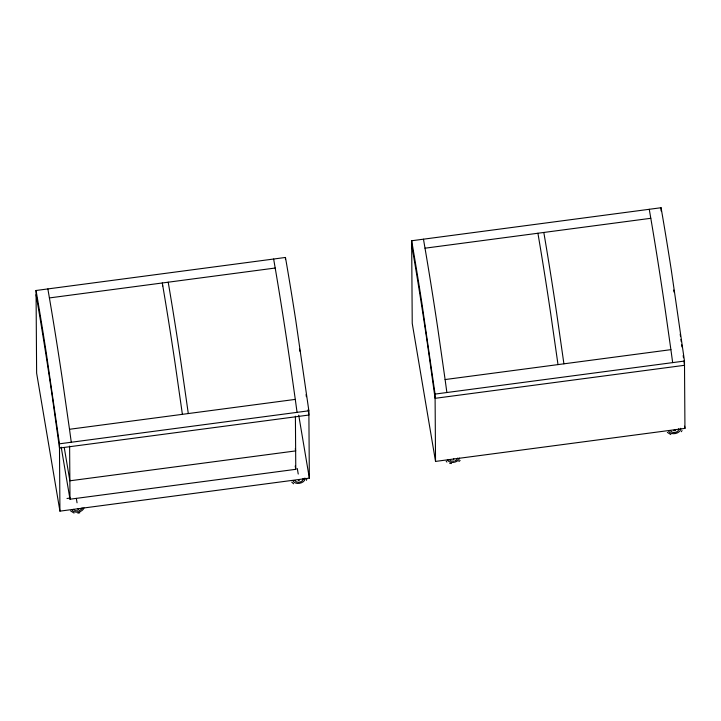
<?xml version="1.0" encoding="UTF-8"?>
<svg xmlns="http://www.w3.org/2000/svg" width="721" height="721" viewBox="0 0 721 721"><rect width="100%" height="100%" fill="white"/><g stroke="black" fill="none" stroke-linecap="round" stroke-linejoin="round"><path stroke-width="1.08" d="M82.095 507.809L81.725 509.071L79.355 510.612M457.709 458.078L456.744 459.944L454.969 460.881M83.978 507.854C82.717 512.388 73.893 514.073 71.821 509.495M459.592 458.123C458.322 462.657 449.498 464.333 447.435 459.755M78.265 508.684L77.985 508.801M78.931 508.647L78.526 509.215M298.395 480.321L299.116 480.141M674 430.59L674.757 430.058M306.47 480.303L306.758 479.15M674.495 430.131L674.847 430.653L674.946 430.077M675.424 430.617L675.144 430.067M681.291 431.708L682.075 430.572M298.575 479.78L298.422 480.429M674.189 430.049L674.027 430.698M458.889 461.512L460.124 460.467M77.444 508.747L77.949 508.9M299.071 480.06L299.386 479.835M453.509 459.079L453.86 458.898M77.859 513.172L79.833 512.784M36.05 290.491L285.462 257.46A322.116 21.522 82.5 0 1 295.727 320.079L308.867 410.79L309.345 478.122L59.933 511.144L36.627 373.118L36.05 290.491A322.503 21.54 82.5 0 1 46.333 353.227L59.455 443.812L59.933 511.144M411.655 240.751L661.067 207.729A322.503 21.54 82.5 0 1 671.359 270.474L684.481 361.05L684.95 428.391L435.538 461.413L412.232 323.378L411.655 240.751A322.503 21.54 82.5 0 1 421.947 303.496L435.069 394.081L435.538 461.413M49.407 297.926L275.197 268.032M425.011 248.195L650.802 218.292M47.865 288.923L49.92 300.927A323.585 21.612 82.5 0 1 62.213 378.399L69.504 429.283L295.286 399.389L297.061 412.349M423.47 239.192L425.525 251.196A323.585 21.612 82.5 0 1 437.818 328.668L445.109 379.552L670.9 349.658L672.666 362.618M59.455 443.812L308.867 410.79M435.069 394.081L684.481 361.05M67.008 498.49L70.045 498.085M61.204 447.155L69.991 499.211L295.781 469.317L295.403 416.188M453.897 461.152L450.832 461.007L449.345 459.592M78.292 510.892L75.227 510.738L73.74 509.323M449.67 463.324L451.499 463.54M670.836 434.574L667.349 432.375M74.056 513.064L70.568 510.865M293.663 483.809L291.735 482.106M446.182 461.134L446.921 462.08M678.632 428.743L678.876 429.319C678.353 432.672 672.125 433.853 670.512 430.834M303.027 478.483L303.262 479.05C302.748 482.403 296.52 483.584 294.907 480.565M680.525 428.301L680.795 429.157C679.768 433.889 670.683 435.619 668.601 430.996M304.911 478.032L305.181 478.888C304.154 483.62 295.069 485.35 292.987 480.736M649.26 209.297L651.315 221.293A324.189 21.657 82.5 0 1 665.456 311.319L670.9 349.658M543.814 232.459L544.328 235.461A323.585 21.612 82.5 0 1 556.621 312.932L563.912 363.826M537.911 233.244L538.425 236.245A323.585 21.612 82.5 0 1 550.709 313.716L558.009 364.61M273.647 259.028L275.71 271.033A324.189 21.657 82.5 0 1 289.851 361.05L295.286 399.389M168.209 282.199L168.723 285.201A323.585 21.612 82.5 0 1 181.007 362.672L188.298 413.557M162.297 282.974L162.811 285.976M684.58 426.183L684.95 428.391M298.719 415.179L309.345 478.122M295.277 448.696L295.646 450.913L69.865 480.808L64.25 447.579M297.295 468.524L298.233 474.048M295.213 465.991L295.781 469.317M76.318 498.382L77.057 502.807M680.191 334.129L680.498 336.265M680.948 339.456L681.246 341.61M681.696 344.827L681.994 346.972M306.083 394.558L306.38 396.703M182.395 414.341L175.104 363.447A323.585 21.612 82.5 0 0 162.811 285.976M683.184 355.579L683.481 357.742M683.923 360.978L684.508 365.304L435.096 398.325L427.886 347.017A323.882 21.639 82.5 0 0 411.691 244.987M445.109 379.552L446.876 392.512M308.164 409.636L308.903 415.035L59.492 448.056L52.282 396.757A323.882 21.639 82.5 0 0 36.077 294.718M69.504 429.283L71.271 442.243M661.067 207.729L661.094 210.911M285.462 257.46L285.48 259.587M69.622 446.092L69.991 499.211M299.53 349.099A323.323 21.594 82.5 0 1 299.837 351.181M673.738 290.049A323.323 21.594 82.5 0 1 674.045 292.113"/></g></svg>
